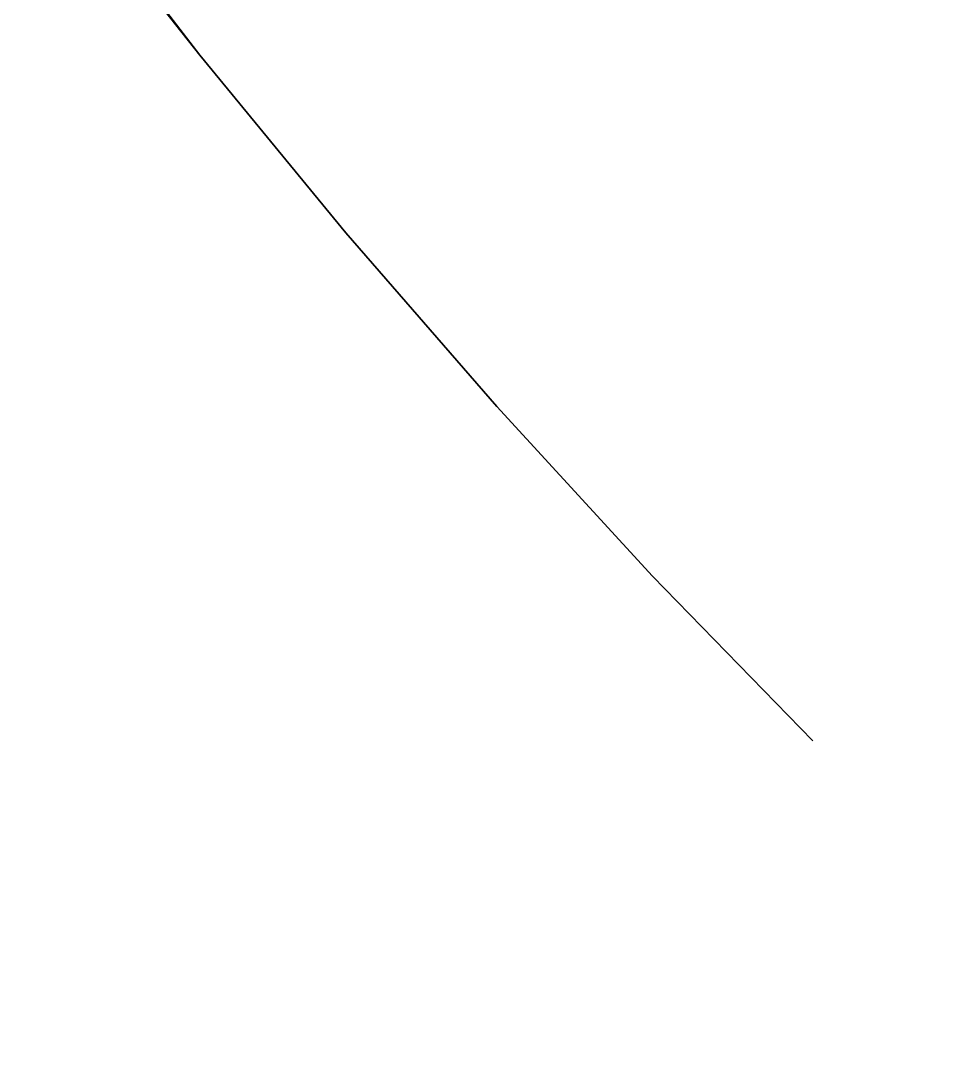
# Model space of a CAD drawing. Header units: metres. Extents: x -17.5 to 17.5, y -17.5 to 17.5.
# Drawn here: x -14.062 to -12.088, y -13.054 to -10.84 of the extents above; entities that cross this region are included whole.
import ezdxf

# ---------------------------------------------------------------- set-up
doc = ezdxf.new("R2010")
doc.units = ezdxf.units.M

msp = doc.modelspace()

# ---------------------------------------------------------------- meshes
at = {"layer": '10', "color": 1}
mesh = msp.add_polyface(dxfattribs=at)
corners = [(-13.6803, -10.9133, -20), (-13.6803, -10.9133, -19.5), (-13.9806, -10.5259, -19.5), (-13.9806, -10.5259, -20), (-13.6803, -10.9133, -19), (-13.9806, -10.5259, -19), (-13.6803, -10.9133, -18.5), (-13.9806, -10.5259, -18.5), (-13.6803, -10.9133, -18), (-13.9806, -10.5259, -18), (-13.6803, -10.9133, -17.5), (-13.9806, -10.5259, -17.5), (-13.6803, -10.9133, -17), (-13.9806, -10.5259, -17), (-13.6803, -10.9133, -16.5), (-13.9806, -10.5259, -16.5), (-13.6803, -10.9133, -16), (-13.9806, -10.5259, -16), (-13.8197, -10.7361, -15.5), (-13.8197, -10.7361, -15), (-14.0615, -10.4175, -15), (-13.8197, -10.7361, -14.5), (-14.0615, -10.4175, -14.5), (-13.8197, -10.7361, -14), (-14.0615, -10.4175, -14), (-13.8197, -10.7361, -13.5), (-14.0615, -10.4175, -13.5), (-13.8197, -10.7361, -13), (-14.0615, -10.4175, -13), (-13.8197, -10.7361, -12.5), (-14.0615, -10.4175, -12.5), (-13.8197, -10.7361, -12), (-14.0615, -10.4175, -12), (-13.8197, -10.7361, -11.5), (-14.0615, -10.4175, -11.5), (-13.8197, -10.7361, -11), (-14.0615, -10.4175, -11), (-13.8197, -10.7361, -10.5), (-14.0615, -10.4175, -10.5), (-13.8197, -10.7361, -10), (-14.0615, -10.4175, -10), (-13.8197, -10.7361, -9.5), (-14.0615, -10.4175, -9.5), (-13.8197, -10.7361, -9), (-14.0615, -10.4175, -9), (-13.8197, -10.7361, -8.5), (-14.0615, -10.4175, -8.5), (-13.8197, -10.7361, -8), (-14.0615, -10.4175, -8), (-13.8197, -10.7361, -7.5), (-14.0615, -10.4175, -7.5), (-13.8197, -10.7361, -7), (-14.0615, -10.4175, -7), (-13.8197, -10.7361, -6.5), (-14.0615, -10.4175, -6.5), (-13.8197, -10.7361, -6), (-14.0615, -10.4175, -6), (-13.8197, -10.7361, -5.5), (-14.0615, -10.4175, -5.5), (-13.8197, -10.7361, -5), (-14.0615, -10.4175, -5), (-13.8197, -10.7361, -4.5), (-14.0615, -10.4175, -4.5), (-13.8197, -10.7361, -4), (-14.0615, -10.4175, -4), (-13.8197, -10.7361, -3.5), (-14.0615, -10.4175, -3.5), (-13.8197, -10.7361, -3), (-14.0615, -10.4175, -3), (-13.8197, -10.7361, -2.5), (-14.0615, -10.4175, -2.5), (-13.8197, -10.7361, -2), (-14.0615, -10.4175, -2), (-13.8197, -10.7361, -1.5), (-14.0615, -10.4175, -1.5), (-13.6803, -10.9133, 16), (-13.6803, -10.9133, 16.5), (-13.9806, -10.5259, 16.5), (-13.9806, -10.5259, 16), (-13.6803, -10.9133, 17), (-13.9806, -10.5259, 17), (-13.6803, -10.9133, 17.5), (-13.9806, -10.5259, 17.5), (-13.6803, -10.9133, 18), (-13.9806, -10.5259, 18), (-13.6803, -10.9133, 18.5), (-13.9806, -10.5259, 18.5), (-13.6803, -10.9133, 19), (-13.9806, -10.5259, 19), (-13.6803, -10.9133, 19.5), (-13.9806, -10.5259, 19.5), (-13.3693, -11.2921, 19), (-13.6803, -10.9133, 20), (-13.9806, -10.5259, 20), (-13.3693, -11.2921, 19.5), (-14.0615, -10.4175, -15.5), (-13.8197, -10.7361, 15.5)]
mesh.append_faces([[corners[k] for k in face] for face in [(0, 1, 2), (3, 0, 2), (1, 4, 5), (2, 1, 5), (4, 6, 7), (5, 4, 7), (6, 8, 9), (7, 6, 9), (8, 10, 11), (9, 8, 11), (10, 12, 13), (11, 10, 13), (12, 14, 15), (13, 12, 15), (14, 16, 17), (15, 14, 17), (18, 19, 20), (19, 21, 22), (21, 23, 24), (23, 25, 26), (25, 27, 28), (27, 29, 30), (29, 31, 32), (31, 33, 34), (33, 35, 36), (35, 37, 38), (37, 39, 40), (39, 41, 42), (41, 43, 44), (43, 45, 46), (45, 47, 48), (47, 49, 50), (49, 51, 52), (51, 53, 54), (53, 55, 56), (55, 57, 58), (57, 59, 60), (59, 61, 62), (61, 63, 64), (63, 65, 66), (65, 67, 68), (67, 69, 70), (69, 71, 72), (71, 73, 74), (75, 76, 77), (78, 75, 77), (76, 79, 80), (77, 76, 80), (79, 81, 82), (80, 79, 82), (81, 83, 84), (82, 81, 84), (83, 85, 86), (84, 83, 86), (85, 87, 88), (86, 85, 88), (87, 89, 90), (88, 87, 90), (87, 91, 89), (89, 92, 93), (90, 89, 93), (89, 94, 92), (16, 18, 95), (96, 75, 78)]], dxfattribs={"color": 1})
mesh = msp.add_polyface(dxfattribs=at)
corners = [(-14.0615, -10.4175, -15.5), (-13.8197, -10.7361, -15.5), (-14.0615, -10.4175, -15), (-13.8197, -10.7361, -15), (-14.0615, -10.4175, -14.5), (-13.8197, -10.7361, -14.5), (-14.0615, -10.4175, -14), (-13.8197, -10.7361, -14), (-14.0615, -10.4175, -13.5), (-13.8197, -10.7361, -13.5), (-14.0615, -10.4175, -13), (-13.8197, -10.7361, -13), (-14.0615, -10.4175, -12.5), (-13.8197, -10.7361, -12.5), (-14.0615, -10.4175, -12), (-13.8197, -10.7361, -12), (-14.0615, -10.4175, -11.5), (-13.8197, -10.7361, -11.5), (-14.0615, -10.4175, -11), (-13.8197, -10.7361, -11), (-14.0615, -10.4175, -10.5), (-13.8197, -10.7361, -10.5), (-14.0615, -10.4175, -10), (-13.8197, -10.7361, -10), (-14.0615, -10.4175, -9.5), (-13.8197, -10.7361, -9.5), (-14.0615, -10.4175, -9), (-13.8197, -10.7361, -9), (-14.0615, -10.4175, -8.5), (-13.8197, -10.7361, -8.5), (-14.0615, -10.4175, -8), (-13.8197, -10.7361, -8), (-14.0615, -10.4175, -7.5), (-13.8197, -10.7361, -7.5), (-14.0615, -10.4175, -7), (-13.8197, -10.7361, -7), (-14.0615, -10.4175, -6.5), (-13.8197, -10.7361, -6.5), (-14.0615, -10.4175, -6), (-13.8197, -10.7361, -6), (-14.0615, -10.4175, -5.5), (-13.8197, -10.7361, -5.5), (-14.0615, -10.4175, -5), (-13.8197, -10.7361, -5), (-14.0615, -10.4175, -4.5), (-13.8197, -10.7361, -4.5), (-14.0615, -10.4175, -4), (-13.8197, -10.7361, -4), (-14.0615, -10.4175, -3.5), (-13.8197, -10.7361, -3.5), (-14.0615, -10.4175, -3), (-13.8197, -10.7361, -3), (-14.0615, -10.4175, -2.5), (-13.8197, -10.7361, -2.5), (-14.0615, -10.4175, -2), (-13.8197, -10.7361, -2), (-14.0615, -10.4175, -1.5), (-13.8197, -10.7361, -1.5), (-14.0615, -10.4175, -1), (-13.8197, -10.7361, 14.5), (-13.8197, -10.7361, 15), (-14.0615, -10.4175, 15), (-13.8197, -10.7361, 15.5), (-14.0615, -10.4175, 15.5), (-13.9806, -10.5259, -16), (-13.6803, -10.9133, -16), (-13.9806, -10.5259, 16)]
mesh.append_faces([[corners[k] for k in face] for face in [(0, 1, 2), (2, 3, 4), (4, 5, 6), (6, 7, 8), (8, 9, 10), (10, 11, 12), (12, 13, 14), (14, 15, 16), (16, 17, 18), (18, 19, 20), (20, 21, 22), (22, 23, 24), (24, 25, 26), (26, 27, 28), (28, 29, 30), (30, 31, 32), (32, 33, 34), (34, 35, 36), (36, 37, 38), (38, 39, 40), (40, 41, 42), (42, 43, 44), (44, 45, 46), (46, 47, 48), (48, 49, 50), (50, 51, 52), (52, 53, 54), (54, 55, 56), (56, 57, 58), (59, 60, 61), (60, 62, 63), (64, 65, 0), (63, 62, 66)]], dxfattribs={"color": 1})
mesh = msp.add_polyface(dxfattribs=at)
corners = [(-13.3693, -11.2921, -20), (-13.3693, -11.2921, -19.5), (-13.6803, -10.9133, -19.5), (-13.6803, -10.9133, -20), (-13.3693, -11.2921, -19), (-13.6803, -10.9133, -19), (-13.3693, -11.2921, -18.5), (-13.6803, -10.9133, -18.5), (-13.3693, -11.2921, -18), (-13.6803, -10.9133, -18), (-13.3693, -11.2921, -17.5), (-13.6803, -10.9133, -17.5), (-13.3693, -11.2921, -17), (-13.6803, -10.9133, -17), (-13.3693, -11.2921, -16.5), (-13.6803, -10.9133, -16.5), (-13.3693, -11.2921, -16), (-13.6803, -10.9133, -16), (-13.3693, -11.2921, 16), (-13.3693, -11.2921, 16.5), (-13.6803, -10.9133, 16.5), (-13.6803, -10.9133, 16), (-13.3693, -11.2921, 17), (-13.6803, -10.9133, 17), (-13.3693, -11.2921, 17.5), (-13.6803, -10.9133, 17.5), (-13.3693, -11.2921, 18), (-13.6803, -10.9133, 18), (-13.3693, -11.2921, 18.5), (-13.6803, -10.9133, 18.5), (-13.3693, -11.2921, 19), (-13.6803, -10.9133, 19), (-13.0478, -11.6621, 18.5), (-13.3693, -11.2921, 19.5), (-13.6803, -10.9133, 19.5), (-13.0478, -11.6621, 19), (-13.3693, -11.2921, 20), (-13.6803, -10.9133, 20), (-13.0478, -11.6621, 19.5)]
mesh.append_faces([[corners[k] for k in face] for face in [(0, 1, 2), (3, 0, 2), (1, 4, 5), (2, 1, 5), (4, 6, 7), (5, 4, 7), (6, 8, 9), (7, 6, 9), (8, 10, 11), (9, 8, 11), (10, 12, 13), (11, 10, 13), (12, 14, 15), (13, 12, 15), (14, 16, 17), (15, 14, 17), (18, 19, 20), (21, 18, 20), (19, 22, 23), (20, 19, 23), (22, 24, 25), (23, 22, 25), (24, 26, 27), (25, 24, 27), (26, 28, 29), (27, 26, 29), (28, 30, 31), (29, 28, 31), (28, 32, 30), (30, 33, 34), (30, 35, 33), (33, 36, 37), (33, 38, 36)]], dxfattribs={"color": 1})
mesh = msp.add_polyface(dxfattribs=at)
corners = [(-13.0478, -11.6621, -20), (-13.0478, -11.6621, -19.5), (-13.3693, -11.2921, -19.5), (-13.3693, -11.2921, -20), (-13.0478, -11.6621, -19), (-13.3693, -11.2921, -19), (-13.0478, -11.6621, -18.5), (-13.3693, -11.2921, -18.5), (-13.0478, -11.6621, -18), (-13.3693, -11.2921, -18), (-13.0478, -11.6621, -17.5), (-13.3693, -11.2921, -17.5), (-13.0478, -11.6621, -17), (-13.3693, -11.2921, -17), (-13.0478, -11.6621, -16.5), (-13.3693, -11.2921, -16.5), (-13.0478, -11.6621, -16), (-13.3693, -11.2921, -16), (-13.0478, -11.6621, 16), (-13.0478, -11.6621, 16.5), (-13.3693, -11.2921, 16.5), (-13.3693, -11.2921, 16), (-13.0478, -11.6621, 17), (-13.3693, -11.2921, 17), (-13.0478, -11.6621, 17.5), (-13.3693, -11.2921, 17.5), (-13.0478, -11.6621, 18), (-13.3693, -11.2921, 18), (-13.0478, -11.6621, 18.5), (-13.3693, -11.2921, 18.5), (-13.0478, -11.6621, 19), (-13.3693, -11.2921, 19), (-12.7161, -12.023, 18.5), (-13.0478, -11.6621, 19.5), (-13.3693, -11.2921, 19.5), (-12.7161, -12.023, 19), (-13.0478, -11.6621, 20), (-13.3693, -11.2921, 20), (-12.7161, -12.023, 19.5)]
mesh.append_faces([[corners[k] for k in face] for face in [(0, 1, 2), (3, 0, 2), (1, 4, 5), (2, 1, 5), (4, 6, 7), (5, 4, 7), (6, 8, 9), (7, 6, 9), (8, 10, 11), (9, 8, 11), (10, 12, 13), (11, 10, 13), (12, 14, 15), (13, 12, 15), (14, 16, 17), (15, 14, 17), (18, 19, 20), (21, 18, 20), (19, 22, 23), (20, 19, 23), (22, 24, 25), (23, 22, 25), (24, 26, 27), (25, 24, 27), (26, 28, 29), (27, 26, 29), (28, 30, 31), (28, 32, 30), (30, 33, 34), (30, 35, 33), (33, 36, 37), (33, 38, 36)]], dxfattribs={"color": 1})
mesh = msp.add_polyface(dxfattribs=at)
corners = [(-12.7161, -12.023, -20), (-12.7161, -12.023, -19.5), (-13.0478, -11.6621, -19.5), (-13.0478, -11.6621, -20), (-12.3744, -12.3744, -20), (-12.3744, -12.3744, -19.5), (-12.7161, -12.023, -19), (-13.0478, -11.6621, -19), (-12.3744, -12.3744, -19), (-12.7161, -12.023, -18.5), (-13.0478, -11.6621, -18.5), (-12.3744, -12.3744, -18.5), (-12.7161, -12.023, -18), (-13.0478, -11.6621, -18), (-12.3744, -12.3744, -18), (-12.7161, -12.023, -17.5), (-13.0478, -11.6621, -17.5), (-12.3744, -12.3744, -17.5), (-12.7161, -12.023, -17), (-13.0478, -11.6621, -17), (-12.3744, -12.3744, -17), (-12.7161, -12.023, -16.5), (-13.0478, -11.6621, -16.5), (-12.3744, -12.3744, -16.5), (-12.7161, -12.023, -16), (-13.0478, -11.6621, -16), (-12.3744, -12.3744, -16), (-12.7161, -12.023, 16), (-12.7161, -12.023, 16.5), (-13.0478, -11.6621, 16.5), (-13.0478, -11.6621, 16), (-12.3744, -12.3744, 16), (-12.3744, -12.3744, 16.5), (-12.7161, -12.023, 17), (-13.0478, -11.6621, 17), (-12.3744, -12.3744, 17), (-12.7161, -12.023, 17.5), (-13.0478, -11.6621, 17.5), (-12.3744, -12.3744, 17.5), (-12.7161, -12.023, 18), (-13.0478, -11.6621, 18), (-12.3744, -12.3744, 18), (-12.7161, -12.023, 18.5), (-13.0478, -11.6621, 18.5), (-12.3744, -12.3744, 18.5), (-12.7161, -12.023, 19), (-13.0478, -11.6621, 19), (-12.3744, -12.3744, 19), (-12.7161, -12.023, 19.5), (-13.0478, -11.6621, 19.5), (-12.3744, -12.3744, 19.5), (-12.7161, -12.023, 20), (-13.0478, -11.6621, 20), (-12.3744, -12.3744, 20), (-12.0158, -12.7228, -20), (-11.6548, -13.0543, -20), (-12.0158, -12.7228, -19.5), (-11.6548, -13.0543, -19.5), (-12.0158, -12.7228, -19), (-11.6548, -13.0543, -19), (-12.0158, -12.7228, -18.5)]
mesh.append_faces([[corners[k] for k in face] for face in [(0, 1, 2), (3, 0, 2), (4, 5, 1), (0, 4, 1), (1, 6, 7), (2, 1, 7), (5, 8, 6), (1, 5, 6), (6, 9, 10), (7, 6, 10), (8, 11, 9), (6, 8, 9), (9, 12, 13), (10, 9, 13), (11, 14, 12), (9, 11, 12), (12, 15, 16), (13, 12, 16), (14, 17, 15), (12, 14, 15), (15, 18, 19), (16, 15, 19), (17, 20, 18), (15, 17, 18), (18, 21, 22), (19, 18, 22), (20, 23, 21), (18, 20, 21), (21, 24, 25), (22, 21, 25), (23, 26, 24), (21, 23, 24), (27, 28, 29), (30, 27, 29), (31, 32, 28), (27, 31, 28), (28, 33, 34), (29, 28, 34), (32, 35, 33), (28, 32, 33), (33, 36, 37), (34, 33, 37), (35, 38, 36), (33, 35, 36), (36, 39, 40), (37, 36, 40), (38, 41, 39), (36, 38, 39), (39, 42, 43), (40, 39, 43), (41, 44, 42), (39, 41, 42), (42, 45, 46), (44, 47, 45), (42, 44, 45), (45, 48, 49), (47, 50, 48), (45, 47, 48), (48, 51, 52), (50, 53, 51), (48, 50, 51), (54, 55, 56), (56, 57, 58), (58, 59, 60)]], dxfattribs={"color": 1})

doc.saveas('drawing.dxf')
